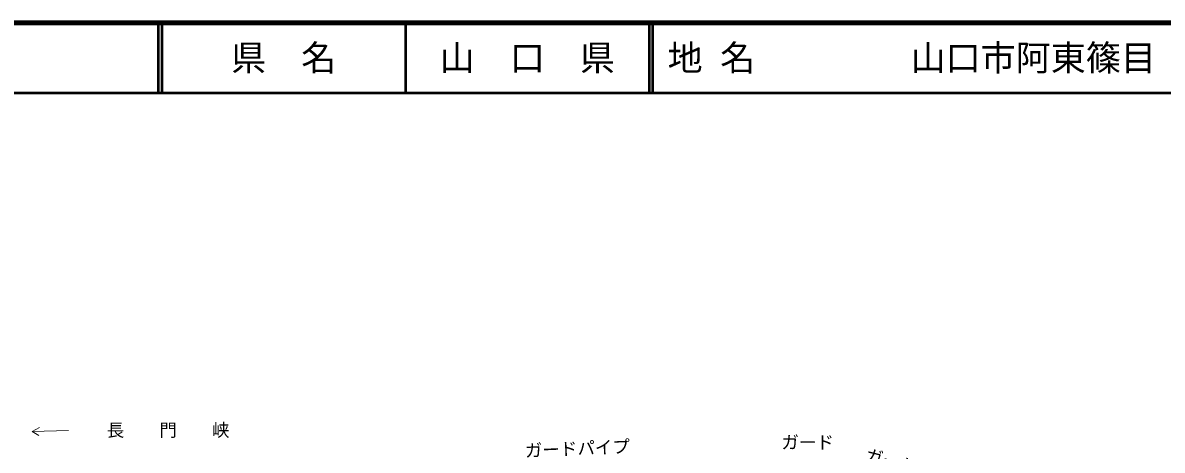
# Model space of a CAD drawing. Units: millimetres, scale not verified. Extents: x 40000 to 680000, y 20000 to 380000.
# Drawn here: x 278424 to 440915, y 319030 to 380000 of the extents above; entities that cross this region are included whole.
import ezdxf
from ezdxf.enums import TextEntityAlignment as Align

# ---------------------------------------------------------------- set-up
doc = ezdxf.new("R2010")
doc.units = ezdxf.units.MM
doc.header["$LTSCALE"] = 1000
for name, color, linetype, lineweight in [('M-BGD', 7, 'Continuous', 13), ('M-STR-HTXT', 7, 'Continuous', 13), ('M-TTL', 2, 'Continuous', 140), ('M-TTL-LINE', 7, 'Continuous', 50)]:
    doc.layers.add(name, color=color, linetype=linetype, lineweight=lineweight)
doc.layers.add('M-TTL-TXT', color=7, linetype='Continuous')
doc.styles.add('ＭＳ ゴシック', font='')
doc.styles.get('ＭＳ ゴシック').set_extended_font_data('MS Gothic')

msp = doc.modelspace()

# ---------------------------------------------------------------- linework, layer by layer
at = {"layer": 'M-STR-HTXT'}
msp.add_line((284958, 321858), (279758, 321682), dxfattribs=at)
msp.add_lwpolyline([(280813, 322285), (279758, 321682), (280712, 321130)], dxfattribs=at)
at = {"layer": 'M-TTL'}
msp.add_line((680000, 380000), (40000, 380000), dxfattribs=at)
at = {"layer": 'M-TTL-LINE'}
for p, q in [((297750, 380000), (297750, 370000)), ((298250, 380000), (298250, 370000)), ((333000, 380000), (333000, 370000)), ((367750, 380000), (367750, 370000)), ((368250, 380000), (368250, 370000)), ((40000, 370000), (680000, 370000))]:
    msp.add_line(p, q, dxfattribs=at)

# ---------------------------------------------------------------- texts
at = {"layer": 'M-BGD', "style": 'ＭＳ ゴシック'}
msp.add_text('長\u3000\u3000門\u3000\u3000峡', height=1833, dxfattribs=at).set_placement((299145, 320430), align=Align.BOTTOM_CENTER)
at = {"layer": 'M-STR-HTXT', "style": 'ＭＳ ゴシック'}
for s, rotation, p in [('ガードパイプ', 2.444, (357574, 317816)), ('ガード', 346.003, (401917, 316064))]:
    msp.add_text(s, height=1833, rotation=rotation, dxfattribs=at).set_placement(p, align=Align.BOTTOM_CENTER)
msp.add_text('ガード', height=1833, dxfattribs=at).set_placement((390351, 318690), align=Align.BOTTOM_CENTER)
at = {"layer": 'M-TTL-TXT', "style": 'ＭＳ ゴシック'}
for s, p in [('県\u3000名', (315625, 375000)), ('山\u3000口\u3000県', (350375, 375000))]:
    msp.add_text(s, height=3666, dxfattribs=at).set_placement(p, align=Align.MIDDLE_CENTER)
for s, p in [('地 名', (370380, 375000)), ('山口市阿東篠目', (405024, 375000))]:
    msp.add_text(s, height=3666, dxfattribs=at).set_placement(p, align=Align.MIDDLE_LEFT)

doc.saveas('drawing.dxf')
